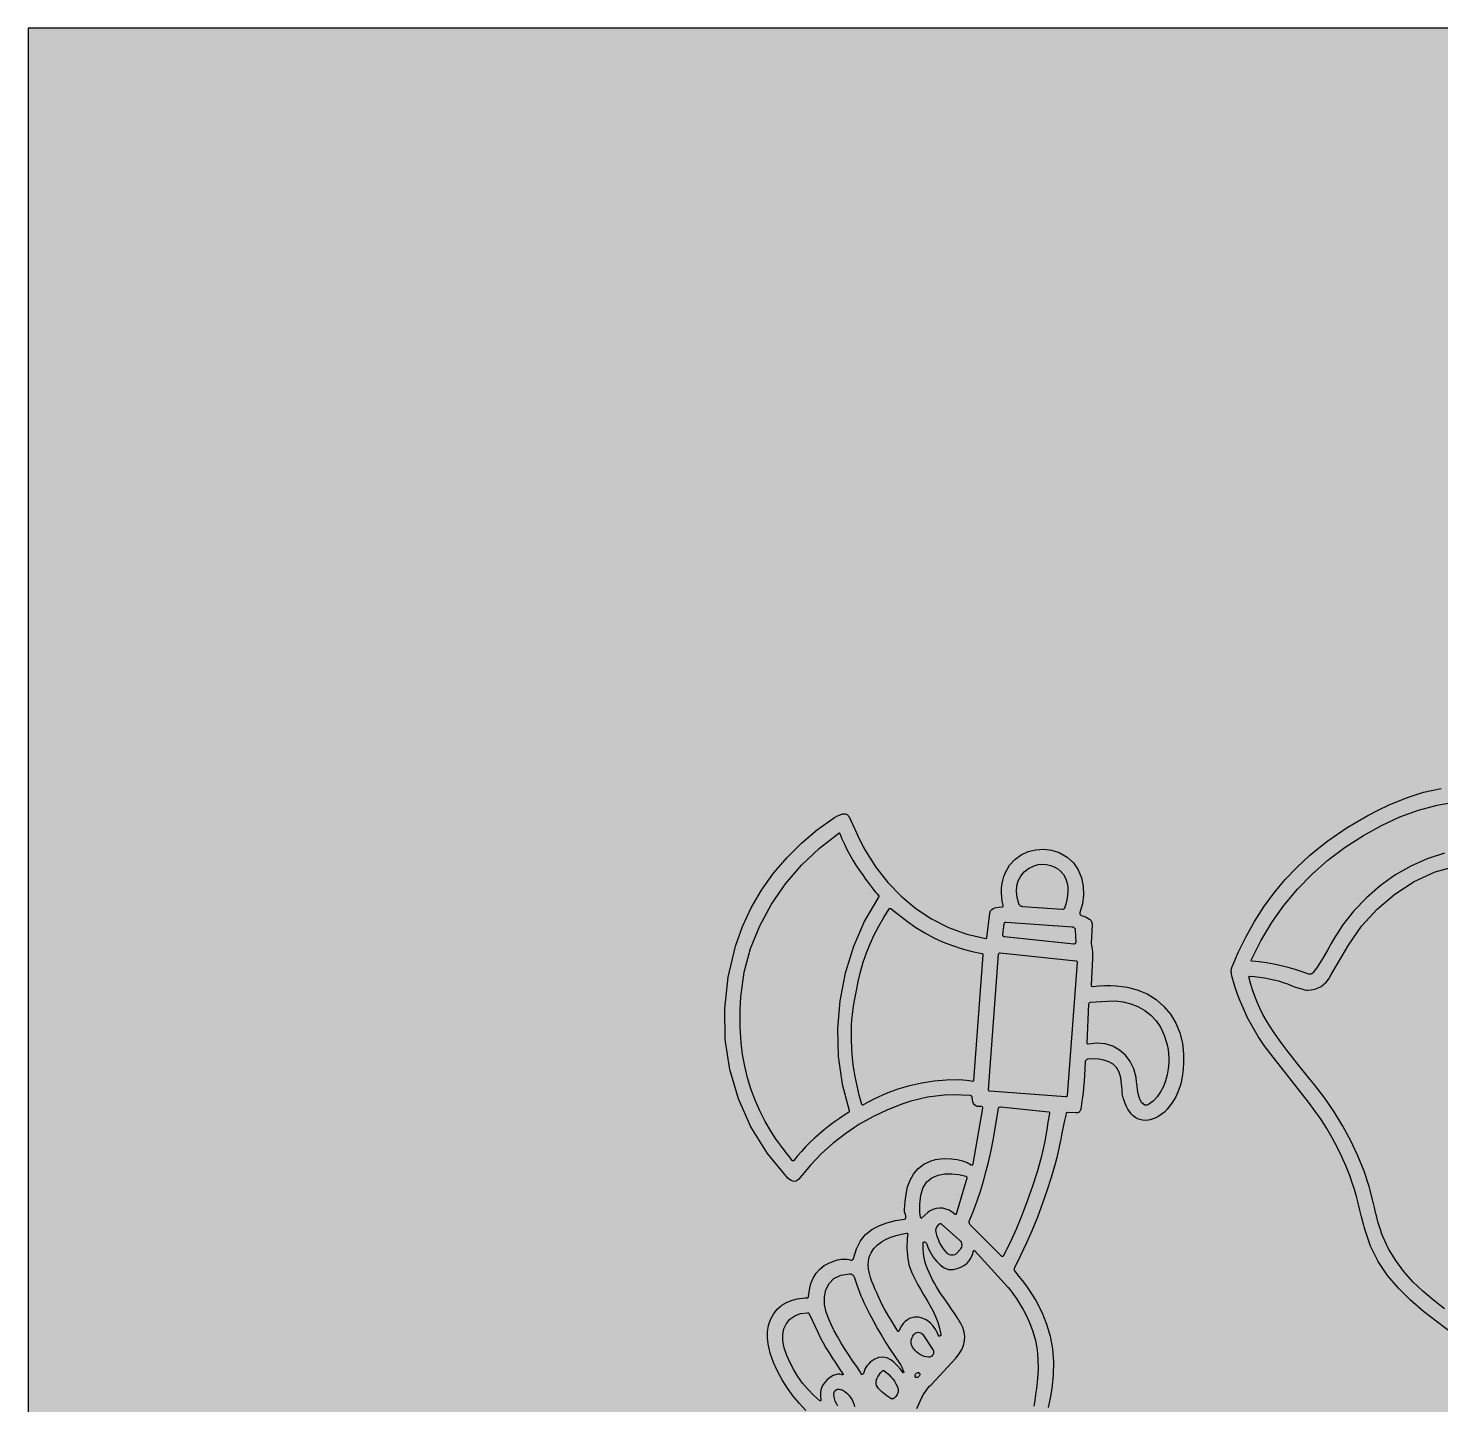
# Model space of a CAD drawing. Extents: x -301 to 301, y -300 to 300.
# Drawn here: x -301.1 to -83.7, y 88 to 299.9 of the extents above; entities that cross this region are included whole.
import ezdxf

# ---------------------------------------------------------------- set-up
doc = ezdxf.new("R2010")
doc.units = 0
doc.layers.add('LAYER_1', color=7, linetype='CONTINUOUS')

# ---------------------------------------------------------------- blocks, each defined once
blk = doc.blocks.new('*U1')
at = {"layer": 'LAYER_1', "color": 7, "linetype": 'CONTINUOUS'}
for points in [[(-301.0791, -300.0587), (-301.0791, 299.9413), (300.9617, -300.0587)], [(300.9617, -300.0587), (-301.0791, 299.9413), (300.9617, 299.9413)]]:
    blk.add_solid(points, dxfattribs=at)

msp = doc.modelspace()

# ---------------------------------------------------------------- linework, layer by layer
at = {"layer": 'LAYER_1'}
for points in [[(-301.0791, -300.0587), (300.9617, -300.0587), (300.9617, 299.9413), (-301.0791, 299.9413), (-301.0791, -300.0587)], [(-183.2574, 125.618), (-183.3154, 125.5715), (-183.3848, 125.5571), (-183.4536, 125.5743), (-183.5094, 125.6225), (-183.9488, 126.2186), (-184.3741, 126.779), (-184.7867, 127.3147), (-185.1883, 127.837), (-185.5804, 128.3567), (-185.9647, 128.8852), (-186.3426, 129.4333), (-186.7159, 130.0122), (-187.6555, 131.6252), (-188.4929, 133.2686), (-189.228, 134.9426), (-189.8608, 136.6471), (-190.3914, 138.3823), (-190.8196, 140.1481), (-191.1456, 141.9447), (-191.3693, 143.772), (-191.4326, 144.5547), (-191.479, 145.366), (-191.5084, 146.2059), (-191.5209, 147.0745), (-191.5166, 147.9719), (-191.4954, 148.8979), (-191.4574, 149.8528), (-191.4026, 150.8366), (-190.9064, 154.6174), (-189.9277, 158.2724), (-188.5096, 161.7745), (-186.6957, 165.0965), (-184.5293, 168.2112), (-182.0536, 171.0914), (-179.3122, 173.7098), (-176.3483, 176.0393), (-176.3001, 176.0596), (-176.2515, 176.056), (-176.2093, 176.0319), (-176.1803, 175.9906), (-175.8479, 175.1606), (-175.4827, 174.3352), (-175.0848, 173.5147), (-174.654, 172.6993), (-174.1903, 171.8889), (-173.6936, 171.0838), (-173.164, 170.2842), (-172.6014, 169.4901), (-172.215, 168.963), (-171.8542, 168.4772), (-171.5189, 168.0327), (-171.2092, 167.6291), (-170.9252, 167.2664), (-170.6669, 166.9445), (-170.4344, 166.6632), (-170.2276, 166.4224), (-170.1905, 166.3612), (-170.1751, 166.2916), (-170.1817, 166.2204), (-170.2106, 166.1546), (-172.3643, 162.5087), (-174.0867, 158.595), (-175.3664, 154.482), (-176.1923, 150.2381), (-176.5531, 145.9318), (-176.4377, 141.6316), (-175.8348, 137.4059), (-174.7333, 133.3233), (-174.719, 133.231), (-174.7352, 133.1417), (-174.7798, 133.0631), (-174.8506, 133.0027), (-175.5129, 132.5873), (-176.2263, 132.108), (-176.9914, 131.5647), (-177.8087, 130.9576), (-178.5999, 130.339), (-179.3597, 129.7067), (-180.088, 129.0605), (-180.7849, 128.4003), (-181.4503, 127.726), (-182.0842, 127.0376), (-182.6866, 126.335), (-183.2574, 125.618), (-183.2574, 125.618)], [(-141.5985, 164.495), (-141.66, 164.3909), (-141.7478, 164.3134), (-141.8552, 164.2679), (-141.9751, 164.2596), (-148.0142, 164.706), (-148.1218, 164.7216), (-148.2239, 164.7525), (-148.3193, 164.7975), (-148.4067, 164.8556), (-148.4847, 164.9257), (-148.5521, 165.0067), (-148.6075, 165.0975), (-148.6497, 165.197), (-148.8926, 166.1345), (-148.9857, 167.0391), (-148.927, 167.8972), (-148.714, 168.6953), (-148.3447, 169.4197), (-147.8167, 170.057), (-147.1279, 170.5935), (-146.2759, 171.0158), (-145.6567, 171.1905), (-145.0234, 171.2535), (-144.3905, 171.2111), (-143.7727, 171.0701), (-143.1847, 170.8367), (-142.6411, 170.5176), (-142.1566, 170.1193), (-141.7458, 169.6483), (-141.4283, 169.0997), (-141.2168, 168.4882), (-141.101, 167.8316), (-141.0707, 167.1477), (-141.1155, 166.4543), (-141.2252, 165.7692), (-141.3897, 165.1102), (-141.5985, 164.495), (-141.5985, 164.495)], [(-168.277, 164.4017), (-165.7823, 162.4255), (-164.471, 161.493), (-163.1141, 160.6589), (-161.7168, 159.9193), (-160.284, 159.2701), (-158.8208, 158.7075), (-157.3324, 158.2275), (-155.8236, 157.8261), (-154.2997, 157.4994), (-154.2375, 157.4735), (-154.1895, 157.4294), (-154.1596, 157.3715), (-154.152, 157.3046), (-155.5823, 137.9654), (-155.6084, 137.8805), (-155.665, 137.8188), (-155.7423, 137.7868), (-155.8307, 137.7909), (-156.2325, 137.8859), (-156.6971, 137.9578), (-157.2246, 138.006), (-157.8149, 138.0303), (-159.765, 138.0048), (-161.6846, 137.8493), (-163.5737, 137.5638), (-165.4322, 137.1483), (-167.2602, 136.6029), (-169.0577, 135.9276), (-170.8245, 135.1225), (-172.5608, 134.1876), (-172.6216, 134.1665), (-172.6821, 134.1744), (-172.7332, 134.2081), (-172.7657, 134.2647), (-173.1803, 135.696), (-173.535, 137.1263), (-173.8297, 138.5556), (-174.0643, 139.9841), (-174.2388, 141.4118), (-174.3531, 142.8388), (-174.407, 144.2653), (-174.4006, 145.6913), (-174.3677, 146.4527), (-174.3068, 147.264), (-174.2176, 148.1252), (-174.1002, 149.0365), (-173.9545, 149.9977), (-173.7803, 151.009), (-173.5777, 152.0704), (-173.3464, 153.182), (-172.9875, 154.6761), (-172.5607, 156.1424), (-172.0658, 157.5809), (-171.5028, 158.9917), (-170.8717, 160.3746), (-170.1725, 161.7299), (-169.405, 163.0573), (-168.5692, 164.357), (-168.5092, 164.4153), (-168.433, 164.4433), (-168.3518, 164.4392), (-168.277, 164.4017), (-168.277, 164.4017)], [(-140.1714, 158.9561), (-150.8149, 160.0639), (-150.8758, 160.076), (-150.9313, 160.0993), (-150.9804, 160.1324), (-151.022, 160.174), (-151.0548, 160.2225), (-151.0779, 160.2767), (-151.09, 160.3352), (-151.09, 160.3966), (-150.9119, 162.0766), (-150.8999, 162.1355), (-150.8772, 162.1898), (-150.845, 162.2382), (-150.8046, 162.2794), (-150.7572, 162.3123), (-150.7041, 162.3356), (-150.6465, 162.348), (-150.5856, 162.3484), (-140.4303, 161.6018), (-140.3324, 161.5852), (-140.2416, 161.5516), (-140.1596, 161.503), (-140.0881, 161.441), (-140.0288, 161.3674), (-139.9833, 161.284), (-139.9535, 161.1924), (-139.9409, 161.0946), (-139.8695, 159.232), (-139.874, 159.1727), (-139.8911, 159.1176), (-139.9192, 159.0681), (-139.9569, 159.0257), (-140.0024, 158.9918), (-140.0544, 158.9679), (-140.1112, 158.9555), (-140.1714, 158.9561), (-140.1714, 158.9561)], [(-141.4305, 135.4212), (-153.0677, 136.2855), (-153.1583, 136.3116), (-153.2295, 136.3671), (-153.2743, 136.4446), (-153.2857, 136.537), (-151.7417, 157.3817), (-151.7158, 157.4718), (-151.6588, 157.5425), (-151.5786, 157.5866), (-151.4832, 157.5968), (-139.8724, 156.3876), (-139.7844, 156.3614), (-139.7152, 156.3059), (-139.6717, 156.2284), (-139.6609, 156.136), (-141.1789, 135.6403), (-141.2043, 135.5501), (-141.2596, 135.479), (-141.3374, 135.4337), (-141.4305, 135.4212), (-141.4305, 135.4212)], [(-137.9554, 143.5407), (-138.0263, 143.5425), (-138.0859, 143.5737), (-138.1258, 143.6269), (-138.1373, 143.6949), (-137.8321, 149.7694), (-137.8102, 149.8581), (-137.76, 149.9312), (-137.6879, 149.9822), (-137.6, 150.0047), (-134.9779, 150.1711), (-133.7873, 150.1912), (-132.5912, 150.0556), (-131.4169, 149.7674), (-130.2917, 149.3296), (-129.2431, 148.7451), (-128.2983, 148.017), (-127.4848, 147.1482), (-126.8299, 146.1417), (-126.4989, 145.4688), (-126.2168, 144.7921), (-125.9835, 144.1117), (-125.799, 143.4276), (-125.6632, 142.7399), (-125.576, 142.0487), (-125.5374, 141.3539), (-125.5472, 140.6557), (-125.6285, 139.7637), (-125.7922, 138.8435), (-126.0413, 137.922), (-126.379, 137.026), (-126.8086, 136.1825), (-127.3331, 135.4185), (-127.9558, 134.7608), (-128.6798, 134.2363), (-128.7716, 134.1918), (-128.8675, 134.1617), (-128.966, 134.1459), (-129.0653, 134.1445), (-129.1639, 134.1573), (-129.26, 134.1843), (-129.3522, 134.2255), (-129.4386, 134.2809), (-129.7358, 134.5776), (-129.9604, 134.9564), (-130.1269, 135.408), (-130.2499, 135.9233), (-130.3439, 136.493), (-130.4233, 137.1078), (-130.5027, 137.7586), (-130.5967, 138.4361), (-130.9237, 139.7288), (-131.4708, 140.8708), (-132.2125, 141.844), (-133.1236, 142.6303), (-134.1787, 143.2112), (-135.3526, 143.5688), (-136.6199, 143.6847), (-137.9554, 143.5407), (-137.9554, 143.5407)], [(-151.4763, 133.8751), (-144.0332, 133.1001), (-143.9647, 133.0763), (-143.9143, 133.0286), (-143.8873, 132.9649), (-143.8891, 132.8932), (-144.0124, 132.3385), (-144.1156, 131.7815), (-144.2052, 131.2217), (-144.2877, 130.6584), (-144.3697, 130.0909), (-144.4576, 129.5185), (-144.558, 128.9407), (-144.6775, 128.3566), (-145.2164, 126.1202), (-145.8282, 123.8993), (-146.5131, 121.6938), (-147.2709, 119.5036), (-148.1015, 117.3287), (-149.0048, 115.1691), (-149.9808, 113.0246), (-151.0295, 110.8953), (-151.067, 110.8537), (-151.1177, 110.8346), (-151.1722, 110.8391), (-151.2211, 110.8685), (-156.103, 115.7467), (-156.1603, 115.8137), (-156.2063, 115.8875), (-156.2408, 115.9666), (-156.2635, 116.0496), (-156.274, 116.1352), (-156.2722, 116.2218), (-156.2578, 116.3081), (-156.2304, 116.3927), (-155.6279, 117.8916), (-155.0669, 119.405), (-154.5475, 120.9329), (-154.0694, 122.4751), (-153.6328, 124.0316), (-153.2375, 125.6025), (-152.8835, 127.1875), (-152.5707, 128.7867), (-151.7749, 133.6479), (-151.7386, 133.745), (-151.6708, 133.8193), (-151.5804, 133.8647), (-151.4763, 133.8751), (-151.4763, 133.8751)], [(-158.426, 117.326), (-158.8942, 117.69), (-159.3695, 117.9686), (-159.852, 118.1617), (-160.3415, 118.2693), (-160.8379, 118.2911), (-161.3411, 118.2273), (-161.8511, 118.0777), (-162.3677, 117.8422), (-162.6428, 117.6413), (-163.5428, 116.7944), (-163.5992, 116.7646), (-163.6591, 116.7683), (-163.7096, 116.8011), (-163.7376, 116.8585), (-163.7998, 117.2453), (-163.8432, 117.6446), (-163.8677, 118.0563), (-163.8733, 118.4806), (-163.8601, 118.9175), (-163.828, 119.3669), (-163.777, 119.8289), (-163.7072, 120.3036), (-163.3591, 121.4554), (-162.7729, 122.333), (-161.9936, 122.9609), (-161.0664, 123.3633), (-160.0364, 123.5645), (-158.9488, 123.5888), (-157.8486, 123.4606), (-156.781, 123.2041), (-156.6963, 123.1579), (-156.6375, 123.086), (-156.6101, 122.9975), (-156.6199, 122.9018), (-158.2479, 117.3763), (-158.2773, 117.3282), (-158.3232, 117.3018), (-158.376, 117.3002), (-158.426, 117.326), (-158.426, 117.326)], [(-160.5616, 115.8644), (-157.7646, 113.3908), (-157.624, 113.2381), (-157.5197, 113.066), (-157.452, 112.8803), (-157.4214, 112.6866), (-157.4282, 112.4908), (-157.4728, 112.2984), (-157.5557, 112.1154), (-157.6773, 111.9474), (-158.1842, 111.3761), (-158.3418, 111.2317), (-158.5202, 111.1278), (-158.7128, 111.0645), (-158.9126, 111.0419), (-159.1128, 111.06), (-159.3067, 111.1189), (-159.4874, 111.2187), (-159.6482, 111.3595), (-159.996, 111.7613), (-160.3066, 112.1742), (-160.5799, 112.5982), (-160.8158, 113.0331), (-161.0142, 113.4789), (-161.1751, 113.9355), (-161.2985, 114.4028), (-161.3841, 114.8808), (-161.3852, 114.9611), (-161.3684, 115.0526), (-161.3338, 115.1553), (-161.2813, 115.2693), (-161.1231, 115.5309), (-160.8939, 115.8376), (-160.8216, 115.8968), (-160.7339, 115.9218), (-160.6431, 115.9114), (-160.5616, 115.8644), (-160.5616, 115.8644)], [(-167.112, 99.3367), (-167.1465, 99.2991), (-167.1924, 99.2865), (-167.2382, 99.2991), (-167.2727, 99.3367), (-167.4925, 99.7504), (-167.7941, 100.2721), (-168.1774, 100.9008), (-168.6426, 101.6359), (-169.0137, 102.2394), (-169.3465, 102.826), (-169.6493, 103.4037), (-169.9299, 103.9803), (-170.1965, 104.5635), (-170.4571, 105.1611), (-170.7199, 105.781), (-170.9929, 106.4309), (-171.2342, 107.0291), (-171.4536, 107.6406), (-171.6343, 108.262), (-171.7597, 108.8898), (-171.8131, 109.5206), (-171.778, 110.151), (-171.6377, 110.7776), (-171.3755, 111.3968), (-170.9354, 112.0609), (-170.3916, 112.632), (-169.7611, 113.1159), (-169.0607, 113.5184), (-168.3075, 113.8454), (-167.5183, 114.1026), (-166.71, 114.2959), (-165.8996, 114.4312), (-165.8311, 114.4245), (-165.776, 114.3896), (-165.7416, 114.3345), (-165.7353, 114.2673), (-165.7985, 113.7195), (-165.8398, 113.1743), (-165.8589, 112.6316), (-165.8561, 112.0916), (-165.8313, 111.5543), (-165.7844, 111.0197), (-165.7154, 110.488), (-165.6245, 109.9591), (-165.5372, 109.5937), (-165.409, 109.1849), (-165.2397, 108.7328), (-165.0293, 108.2374), (-164.7776, 107.6987), (-164.4847, 107.1168), (-164.1504, 106.4917), (-163.7746, 105.8235), (-163.2431, 104.9138), (-162.738, 104.0594), (-162.2657, 103.2381), (-161.8326, 102.4277), (-161.445, 101.6059), (-161.1092, 100.7506), (-160.8316, 99.8394), (-160.6184, 98.8502), (-160.6203, 98.7614), (-160.6527, 98.6829), (-160.7108, 98.6213), (-160.7901, 98.5837), (-160.7966, 98.5804), (-160.8611, 98.5774), (-160.9203, 98.5956), (-160.9689, 98.6331), (-161.0015, 98.6879), (-161.1923, 99.1395), (-161.4098, 99.5549), (-161.6541, 99.9338), (-161.925, 100.2763), (-162.2225, 100.5822), (-162.5465, 100.8516), (-162.8971, 101.0842), (-163.2742, 101.28), (-163.6429, 101.4198), (-164.0083, 101.5042), (-164.3706, 101.5331), (-164.7298, 101.5064), (-165.0857, 101.4243), (-165.4385, 101.2865), (-165.7881, 101.0932), (-166.1345, 100.8442), (-166.2935, 100.7025), (-166.4313, 100.5494), (-166.5533, 100.3837), (-166.6648, 100.2047), (-166.8775, 99.8029), (-167.112, 99.3367), (-167.112, 99.3367)], [(-166.3261, 93.0237), (-166.3597, 92.9478), (-166.4405, 92.9673), (-166.8452, 93.5079), (-167.3015, 94.042), (-167.8056, 94.5321), (-168.3536, 94.9403), (-168.9418, 95.2291), (-169.5663, 95.3606), (-170.2232, 95.2973), (-170.9089, 95.0015), (-171.2144, 94.798), (-171.4913, 94.5751), (-171.7395, 94.3328), (-171.9591, 94.071), (-172.1501, 93.7899), (-172.3124, 93.4893), (-172.446, 93.1694), (-172.551, 92.8302), (-172.5771, 92.7707), (-172.6174, 92.7264), (-172.6676, 92.6978), (-172.7232, 92.6851), (-172.78, 92.689), (-172.8336, 92.7097), (-172.8795, 92.7477), (-172.9134, 92.8034), (-173.0154, 93.0301), (-173.14, 93.2637), (-173.2872, 93.5045), (-173.4572, 93.7529), (-174.1691, 94.7655), (-174.8342, 95.7505), (-175.4524, 96.7079), (-176.0237, 97.6377), (-176.5483, 98.5398), (-177.0262, 99.414), (-177.4574, 100.2605), (-177.842, 101.0791), (-178.2745, 102.2703), (-178.5122, 103.4794), (-178.5332, 104.6539), (-178.3156, 105.7414), (-177.8373, 106.6893), (-177.0764, 107.4451), (-176.0109, 107.9564), (-174.6189, 108.1705), (-174.5098, 108.1639), (-174.4053, 108.1403), (-174.3071, 108.1008), (-174.2169, 108.0466), (-174.1365, 107.9789), (-174.0676, 107.8988), (-174.0119, 107.8076), (-173.9713, 107.7063), (-173.7798, 107.1015), (-173.5807, 106.5106), (-173.374, 105.9335), (-173.1597, 105.3703), (-172.9377, 104.8212), (-172.708, 104.286), (-172.4705, 103.7648), (-172.2252, 103.2578), (-171.6109, 102.0505), (-170.9895, 100.8784), (-170.3608, 99.7416), (-169.7251, 98.6404), (-169.0823, 97.5747), (-168.4325, 96.5448), (-167.7757, 95.5506), (-167.112, 94.5924), (-166.8625, 94.2112), (-166.6484, 93.8225), (-166.4696, 93.4266), (-166.3261, 93.0237), (-166.3261, 93.0237)], [(-175.6901, 92.7961), (-175.6749, 92.7639), (-175.6712, 92.7311), (-175.6775, 92.6997), (-175.6926, 92.6718), (-175.7148, 92.6493), (-175.7429, 92.6344), (-175.7753, 92.6291), (-175.8107, 92.6354), (-175.9834, 92.6862), (-176.1565, 92.7182), (-176.3301, 92.7312), (-176.5042, 92.7252), (-176.6789, 92.7002), (-176.8544, 92.6561), (-177.0306, 92.5928), (-177.2077, 92.5104), (-177.745, 92.1899), (-178.1961, 91.828), (-178.5611, 91.4246), (-178.8401, 90.9797), (-179.0332, 90.4932), (-179.1405, 89.9651), (-179.162, 89.3953), (-179.0979, 88.7838), (-179.0981, 88.743), (-179.1099, 88.7073), (-179.1312, 88.678), (-179.1596, 88.6562), (-179.1929, 88.6433), (-179.2288, 88.6403), (-179.2651, 88.6486), (-179.2995, 88.6693), (-180.2446, 89.5183), (-181.1134, 90.4157), (-181.906, 91.3616), (-182.6222, 92.356), (-183.2619, 93.3989), (-183.8251, 94.4903), (-184.3117, 95.6301), (-184.7215, 96.8185), (-184.9416, 97.8549), (-184.9588, 98.8377), (-184.7794, 99.7416), (-184.4096, 100.5417), (-183.8555, 101.2127), (-183.1233, 101.7295), (-182.2191, 102.0669), (-181.1491, 102.1999), (-181.0686, 102.1902), (-180.9959, 102.1586), (-180.9352, 102.1074), (-180.8905, 102.0392), (-179.5779, 99.1923), (-179.1858, 98.3789), (-178.7636, 97.5836), (-178.3128, 96.7995), (-177.8353, 96.0193), (-177.3326, 95.236), (-176.8064, 94.4424), (-176.2583, 93.6315), (-175.6901, 92.7961), (-175.6901, 92.7961)], [(-163.4219, 98.8291), (-161.8102, 96.4152), (-161.7734, 96.3461), (-161.7492, 96.2719), (-161.7387, 96.1945), (-161.7432, 96.1161), (-161.7809, 95.9315), (-161.8362, 95.7728), (-161.909, 95.6399), (-161.9992, 95.5332), (-162.1067, 95.4524), (-162.2315, 95.3979), (-162.3735, 95.3695), (-162.5325, 95.3675), (-162.8596, 95.4071), (-163.1763, 95.4825), (-163.4826, 95.5935), (-163.7783, 95.7403), (-164.0635, 95.9228), (-164.3381, 96.141), (-164.6021, 96.395), (-164.8555, 96.6846), (-165.0026, 96.8992), (-165.111, 97.1302), (-165.1807, 97.3728), (-165.2115, 97.6221), (-165.2033, 97.8734), (-165.1558, 98.1219), (-165.0691, 98.3627), (-164.9428, 98.591), (-164.7853, 98.8291), (-164.6464, 98.9887), (-164.4805, 99.1028), (-164.2965, 99.1712), (-164.1035, 99.194), (-163.9105, 99.1712), (-163.7265, 99.1028), (-163.5607, 98.9887), (-163.4219, 98.8291), (-163.4219, 98.8291)], [(-169.3377, 93.2453), (-168.964, 92.9632), (-168.6209, 92.6628), (-168.3083, 92.3439), (-168.0263, 92.0066), (-167.775, 91.6508), (-167.5545, 91.2766), (-167.3647, 90.884), (-167.2058, 90.473), (-167.179, 90.1634), (-167.2213, 89.964), (-167.2803, 89.7788), (-167.356, 89.6079), (-167.4483, 89.4511), (-167.5574, 89.3085), (-167.6832, 89.18), (-167.8257, 89.0657), (-167.9849, 88.9655), (-168.0746, 88.9301), (-168.1691, 88.9202), (-168.2628, 88.9363), (-168.3505, 88.9789), (-168.6517, 89.1819), (-168.9381, 89.3881), (-169.2099, 89.5974), (-169.4671, 89.81), (-169.7098, 90.0259), (-169.9381, 90.2453), (-170.152, 90.4682), (-170.3517, 90.6946), (-170.5295, 90.9927), (-170.5965, 91.3163), (-170.5704, 91.6551), (-170.4692, 91.9985), (-170.3107, 92.3362), (-170.1128, 92.6576), (-169.8932, 92.9524), (-169.67, 93.21), (-169.5959, 93.2654), (-169.5101, 93.2906), (-169.4212, 93.2844), (-169.3377, 93.2453), (-169.3377, 93.2453)], [(-163.9592, 92.936), (-163.9183, 92.8904), (-163.8911, 92.8345), (-163.8774, 92.7703), (-163.8772, 92.7001), (-163.8902, 92.6259), (-163.9164, 92.55), (-163.9557, 92.4746), (-164.0079, 92.4017), (-164.0697, 92.3377), (-164.1364, 92.2854), (-164.206, 92.2455), (-164.2764, 92.2185), (-164.3454, 92.2052), (-164.4109, 92.206), (-164.4709, 92.2216), (-164.5232, 92.2527), (-164.5641, 92.2987), (-164.5913, 92.3548), (-164.605, 92.419), (-164.6052, 92.4892), (-164.5921, 92.5632), (-164.5659, 92.6389), (-164.5267, 92.7142), (-164.4745, 92.7871), (-164.4128, 92.8517), (-164.3461, 92.9043), (-164.2765, 92.9445), (-164.2062, 92.9715), (-164.1372, 92.9847), (-164.0717, 92.9837), (-164.0116, 92.9676), (-163.9592, 92.936), (-163.9592, 92.936)]]:
    msp.add_lwpolyline(points, close=True, dxfattribs=at)
for points in [[(-82.0177, 99.1014), (-84.2192, 100.7238), (-86.3459, 102.387), (-88.3595, 104.1238), (-90.2216, 105.9666), (-91.894, 107.9482), (-93.3385, 110.1012), (-94.5167, 112.4581), (-95.3904, 115.0516), (-95.6286, 115.99), (-95.8739, 116.9797), (-96.1293, 118.006), (-96.3976, 119.0546), (-96.6816, 120.1108), (-96.9843, 121.1601), (-97.3085, 122.188), (-97.6571, 123.1801), (-98.2604, 124.7149), (-98.9196, 126.219), (-99.6347, 127.6925), (-100.4055, 129.1353), (-101.2321, 130.5476), (-102.1145, 131.9294), (-103.0524, 133.2807), (-104.046, 134.6015), (-109.8648, 142.0231), (-110.8597, 143.3599), (-111.7825, 144.7379), (-112.6334, 146.1571), (-113.4121, 147.6178), (-114.1186, 149.1198), (-114.7528, 150.6635), (-115.3145, 152.2488), (-115.8038, 153.8758), (-115.8581, 154.0961), (-115.8979, 154.3064), (-115.9233, 154.5067), (-115.9341, 154.697), (-115.9302, 154.8772), (-115.9118, 155.0473), (-115.8786, 155.2072), (-115.8306, 155.3569), (-114.821, 157.7677), (-113.662, 160.1357), (-112.3592, 162.4457), (-110.9179, 164.6821), (-109.3436, 166.8298), (-107.6418, 168.8732), (-105.818, 170.7971), (-103.8776, 172.5861), (-102.4909, 173.7344), (-101.063, 174.833), (-99.5939, 175.8819), (-98.0836, 176.8813), (-96.5321, 177.8312), (-94.9394, 178.7318), (-93.3054, 179.5831), (-91.6301, 180.3852), (-88.9907, 181.468), (-86.3273, 182.3122), (-83.6399, 182.9177)], [(-83.1364, 172.9535), (-85.7801, 172.0919), (-88.3208, 170.9523), (-90.7389, 169.5565), (-93.0149, 167.9262), (-95.1291, 166.083), (-97.062, 164.0488), (-98.7941, 161.8453), (-99.393, 160.9537), (-99.9758, 160.0033), (-100.5473, 159.0196), (-101.112, 158.0284), (-101.6744, 157.0553), (-102.2391, 156.1259), (-102.8108, 155.2658), (-103.3939, 154.5007), (-103.4551, 154.4388), (-103.524, 154.3873), (-103.5992, 154.3467), (-103.6791, 154.3176), (-103.7625, 154.3005), (-103.8478, 154.2959), (-103.9337, 154.3043), (-104.0188, 154.3263), (-105.0441, 154.6748), (-106.0994, 155.0141), (-107.1792, 155.3343), (-108.2784, 155.6258), (-109.3916, 155.8788), (-110.5135, 156.0838), (-111.6388, 156.2309), (-112.7621, 156.3105), (-112.8113, 156.3236), (-112.846, 156.3572), (-112.8616, 156.4029), (-112.853, 156.4525), (-111.3679, 159.4395), (-109.6905, 162.2592), (-107.8208, 164.9116), (-105.7588, 167.3968), (-103.5046, 169.7148), (-101.0581, 171.8656), (-98.4194, 173.8493), (-95.5884, 175.666), (-92.7902, 177.208), (-89.9792, 178.5143), (-87.1415, 179.5676), (-84.2635, 180.3506), (-81.3313, 180.8461)], [(-181.3909, 87.1319), (-182.3897, 88.2032), (-183.3451, 89.3534), (-184.2403, 90.5733), (-185.0585, 91.8535), (-185.7827, 93.1845), (-186.396, 94.5569), (-186.8817, 95.9614), (-187.2227, 97.3886), (-187.3264, 98.3309), (-187.297, 99.2883), (-187.1333, 100.2338), (-186.8345, 101.1403), (-186.3996, 101.9811), (-185.8276, 102.729), (-185.1174, 103.3571), (-184.2682, 103.8384), (-183.8847, 103.9942), (-183.4997, 104.1289), (-183.1131, 104.2426), (-182.7251, 104.3353), (-182.3357, 104.407), (-181.9448, 104.4577), (-181.5527, 104.4874), (-181.1592, 104.4962), (-181.0884, 104.5099), (-181.0304, 104.5476), (-180.9906, 104.6042), (-180.9745, 104.6748), (-180.8584, 105.7256), (-180.6282, 106.6747), (-180.2841, 107.5221), (-179.8259, 108.2679), (-179.2536, 108.912), (-178.5672, 109.4545), (-177.7667, 109.8954), (-176.8519, 110.2347), (-176.5305, 110.3207), (-176.216, 110.3847), (-175.9085, 110.4267), (-175.6079, 110.4465), (-175.3142, 110.4443), (-175.0274, 110.4198), (-174.7476, 110.3733), (-174.4748, 110.3045), (-174.4091, 110.2932), (-174.3443, 110.2956), (-174.2822, 110.3106), (-174.2249, 110.3373), (-174.1739, 110.3745), (-174.1313, 110.4213), (-174.0989, 110.4768), (-174.0784, 110.5398), (-173.6371, 112.0361), (-173.0084, 113.2574), (-172.208, 114.2361), (-171.2515, 115.0046), (-170.1547, 115.5951), (-168.9331, 116.0402), (-167.6024, 116.3721), (-166.1784, 116.6232), (-166.1058, 116.6491), (-166.0475, 116.697), (-166.0093, 116.762), (-165.997, 116.8391), (-166.0099, 116.9913), (-166.0394, 117.1417), (-166.0795, 117.2917), (-166.1243, 117.4425), (-166.1675, 117.5954), (-166.2034, 117.7519), (-166.2258, 117.913), (-166.2287, 118.0803), (-166.1434, 119.296), (-165.9884, 120.468), (-165.7377, 121.5784), (-165.3655, 122.6096), (-164.8458, 123.5436), (-164.1528, 124.3627), (-163.2604, 125.0492), (-162.1429, 125.5852), (-161.4674, 125.7713), (-160.6917, 125.8822), (-159.852, 125.9183), (-158.9847, 125.8798), (-158.126, 125.7672), (-157.3123, 125.5806), (-156.5799, 125.3204), (-155.965, 124.987), (-155.9182, 124.9636), (-155.8697, 124.9532), (-155.8214, 124.9548), (-155.7755, 124.9677), (-155.7339, 124.991), (-155.6988, 125.0238), (-155.6722, 125.0654), (-155.6562, 125.1149), (-154.1857, 133.6763), (-154.1831, 133.7344), (-154.1942, 133.789), (-154.2173, 133.8383), (-154.2508, 133.8808), (-154.2929, 133.9146), (-154.342, 133.9383), (-154.3964, 133.95), (-154.4543, 133.9482), (-154.7671, 133.9244), (-155.0383, 133.9564), (-155.2681, 134.0442), (-155.4563, 134.1876), (-155.603, 134.3866), (-155.7082, 134.641), (-155.7718, 134.9507), (-155.7938, 135.3157), (-155.7992, 135.3734), (-155.8146, 135.4271), (-155.8393, 135.4759), (-155.8723, 135.5191), (-155.9127, 135.5555), (-155.9596, 135.5844), (-156.0121, 135.6048), (-156.0693, 135.6159), (-157.4199, 135.7066), (-158.7572, 135.7262), (-160.0812, 135.6747), (-161.3919, 135.552), (-162.6892, 135.3582), (-163.9731, 135.0932), (-165.2436, 134.7571), (-166.5005, 134.3499), (-168.8612, 133.4244), (-171.1111, 132.3582), (-173.2503, 131.1515), (-175.2786, 129.8043), (-177.1962, 128.3168), (-179.0029, 126.6891), (-180.6989, 124.9212), (-182.284, 123.0133), (-182.5062, 122.7616), (-182.7323, 122.579), (-182.9624, 122.4653), (-183.1965, 122.4207), (-183.4346, 122.445), (-183.6769, 122.5383), (-183.9234, 122.7006), (-184.1741, 122.9318), (-187.3311, 126.7283), (-189.8708, 130.8079), (-191.7947, 135.1245), (-193.1042, 139.6321), (-193.8009, 144.2847), (-193.8862, 149.0362), (-193.3616, 153.8406), (-192.2287, 158.6518), (-191.1681, 161.6444), (-189.8219, 164.5214), (-188.2125, 167.2661), (-186.3624, 169.8619), (-184.2943, 172.2919), (-182.0305, 174.5396), (-179.5936, 176.5883), (-177.0061, 178.4212), (-176.6334, 178.6395), (-176.2751, 178.8077), (-176.1012, 178.8729), (-175.9306, 178.9256), (-175.7633, 178.9657), (-175.5992, 178.9933), (-175.4716, 178.9973), (-175.3468, 178.9824), (-175.2267, 178.9497), (-175.1133, 178.9), (-175.0083, 178.8343), (-174.9137, 178.7537), (-174.8314, 178.6589), (-174.7633, 178.551), (-174.4706, 177.9704), (-174.1715, 177.3328), (-173.8662, 176.6556), (-173.5546, 175.9566), (-173.2367, 175.2532), (-172.9126, 174.563), (-172.5822, 173.9035), (-172.2455, 173.2922), (-170.6156, 170.7676), (-168.7731, 168.4351), (-166.7257, 166.3186), (-164.4812, 164.4422), (-162.0471, 162.8298), (-159.4313, 161.5054), (-156.6415, 160.493), (-153.6853, 159.8164), (-153.6371, 159.8197), (-153.5957, 159.8402), (-153.5655, 159.8752), (-153.551, 159.9219), (-153.071, 163.7159), (-152.975, 164.0567), (-152.8099, 164.2951), (-152.5898, 164.4514), (-152.3291, 164.5457), (-151.7424, 164.6289), (-151.1639, 164.706), (-151.0966, 164.7375), (-151.0488, 164.7907), (-151.0249, 164.8583), (-151.0295, 164.9332), (-151.1762, 165.5647), (-151.2687, 166.1961), (-151.307, 166.8272), (-151.2911, 167.4581), (-151.2208, 168.0887), (-151.0962, 168.7187), (-150.9172, 169.3482), (-150.6838, 169.977), (-150.0755, 171.0764), (-149.2643, 171.9798), (-148.2908, 172.6826), (-147.1956, 173.1806), (-146.0191, 173.4694), (-144.8021, 173.5445), (-143.585, 173.4017), (-142.4084, 173.0365), (-141.185, 172.3493), (-140.2106, 171.4447), (-139.4789, 170.3648), (-138.9837, 169.1517), (-138.7186, 167.8476), (-138.6774, 166.4944), (-138.8537, 165.1342), (-139.2414, 163.8092), (-139.2601, 163.7388), (-139.2634, 163.6688), (-139.2524, 163.6011), (-139.2281, 163.5378), (-139.1917, 163.4808), (-139.1441, 163.432), (-139.0864, 163.3934), (-139.0198, 163.3669), (-138.6267, 163.2399), (-138.2876, 163.1022), (-138.0023, 162.9538), (-137.7708, 162.7948), (-137.6713, 162.7113), (-137.5839, 162.6171), (-137.5095, 162.5134), (-137.4484, 162.4017), (-137.4015, 162.2833), (-137.3692, 162.1597), (-137.3523, 162.0321), (-137.3513, 161.9021), (-137.4957, 159.0211), (-137.4629, 158.7086), (-137.4096, 158.4857), (-137.3658, 158.2581), (-137.3315, 158.0259), (-137.3066, 157.789), (-137.285, 157.3009), (-137.3009, 156.7933), (-137.503, 152.622), (-137.4879, 152.5343), (-137.4397, 152.4653), (-137.3678, 152.4228), (-137.2815, 152.415), (-136.3288, 152.5042), (-135.4025, 152.5496), (-134.5027, 152.5512), (-133.6292, 152.5089), (-132.7821, 152.4226), (-131.9613, 152.2923), (-131.1669, 152.1181), (-130.3987, 151.8997), (-128.8763, 151.2726), (-127.5122, 150.4191), (-126.3178, 149.3656), (-125.3046, 148.1382), (-124.4838, 146.7631), (-123.8671, 145.2668), (-123.4657, 143.6753), (-123.2911, 142.015), (-123.2778, 140.7946), (-123.3325, 139.6287), (-123.4683, 138.5126), (-123.6981, 137.4414), (-124.0347, 136.4104), (-124.4911, 135.4147), (-125.0803, 134.4495), (-125.8151, 133.51), (-126.2345, 133.0831), (-126.7164, 132.6903), (-127.2477, 132.3485), (-127.8156, 132.0745), (-128.407, 131.8854), (-129.0091, 131.7981), (-129.6089, 131.8294), (-130.1934, 131.9964), (-130.6368, 132.2192), (-131.0162, 132.4889), (-131.3403, 132.8013), (-131.6176, 133.1518), (-131.8566, 133.5363), (-132.0659, 133.9502), (-132.2542, 134.3892), (-132.43, 134.849), (-132.5606, 135.271), (-132.6504, 135.6927), (-132.7099, 136.117), (-132.7499, 136.5467), (-132.781, 136.9845), (-132.8138, 137.4334), (-132.8589, 137.896), (-132.9271, 138.3752), (-133.1801, 139.2431), (-133.5911, 139.9314), (-134.1355, 140.4572), (-134.7886, 140.8372), (-135.5256, 141.0882), (-136.3217, 141.2271), (-137.1524, 141.2708), (-137.9928, 141.2359), (-138.0784, 141.2205), (-138.1577, 141.1907), (-138.2293, 141.1478), (-138.2916, 141.0934), (-138.3431, 141.0289), (-138.3825, 140.9557), (-138.4081, 140.8755), (-138.4185, 140.7896), (-138.4592, 139.7613), (-138.513, 138.7674), (-138.58, 137.8077), (-138.6601, 136.8825), (-138.7532, 135.9916), (-138.8593, 135.1353), (-138.9784, 134.3135), (-139.1103, 133.5262), (-139.1456, 133.4004), (-139.2017, 133.286), (-139.2764, 133.1849), (-139.3671, 133.0991), (-139.4715, 133.0304), (-139.5872, 132.9807), (-139.7117, 132.9519), (-139.8427, 132.9459), (-141.1359, 133.0068), (-141.2134, 132.9984), (-141.2813, 132.9637), (-141.3342, 132.9069), (-141.3664, 132.8323), (-141.5953, 131.8162), (-141.8028, 130.8294), (-141.9972, 129.8649), (-142.1865, 128.9154), (-142.3789, 127.9739), (-142.5825, 127.0331), (-142.8054, 126.086), (-143.0557, 125.1254), (-143.6611, 123.0307), (-144.3167, 120.9621), (-145.0225, 118.9197), (-145.7786, 116.9032), (-146.5851, 114.9126), (-147.442, 112.948), (-148.3494, 111.0091), (-149.3074, 109.096), (-149.3352, 109.0313), (-149.353, 108.9641), (-149.3608, 108.8955), (-149.3587, 108.8268), (-149.3469, 108.759), (-149.3254, 108.6932), (-149.2944, 108.6306), (-149.2539, 108.5722), (-148.6612, 107.8391), (-148.1133, 107.1397), (-147.6103, 106.4735), (-147.1523, 105.8401), (-146.0309, 104.0926), (-145.1019, 102.298), (-144.3654, 100.4561), (-143.8216, 98.5669), (-143.4704, 96.6305), (-143.3119, 94.6467), (-143.3462, 92.6156), (-143.5734, 90.5371), (-143.818, 89.0525), (-144.0892, 87.6172)], [(-83.1123, 102.8111), (-84.8158, 104.1272), (-86.4429, 105.5121), (-87.9704, 106.9797), (-89.3752, 108.544), (-90.6339, 110.2191), (-91.7236, 112.0191), (-92.621, 113.958), (-92.8056, 114.4507), (-92.9901, 114.9901), (-93.1741, 115.5761), (-93.3576, 116.2088), (-93.5405, 116.8881), (-93.7227, 117.614), (-93.9039, 118.3863), (-94.0842, 119.2052), (-94.6996, 121.6227), (-95.4929, 124.0134), (-96.4478, 126.3674), (-97.5481, 128.6747), (-98.7778, 130.9254), (-100.1207, 133.1096), (-101.5607, 135.2175), (-103.0815, 137.239), (-103.8263, 138.1695), (-104.654, 139.1888), (-105.5405, 140.2821), (-106.4618, 141.4343), (-107.3939, 142.6304), (-108.3128, 143.8554), (-109.1945, 145.0945), (-110.015, 146.3325), (-110.5576, 147.2259), (-111.0596, 148.1348), (-111.521, 149.0593), (-111.9417, 149.9992), (-112.3218, 150.9545), (-112.6614, 151.9251), (-112.9604, 152.9111), (-113.219, 153.9123), (-113.1476, 153.9976), (-112.3632, 153.9458), (-111.5939, 153.8666), (-110.8396, 153.7598), (-110.1004, 153.6253), (-109.3761, 153.463), (-108.6668, 153.2728), (-107.9724, 153.0548), (-107.293, 152.8086), (-106.7083, 152.5847), (-106.1809, 152.3909), (-105.7108, 152.2272), (-105.2978, 152.0935), (-104.942, 151.9898), (-104.6433, 151.9162), (-104.4016, 151.8726), (-104.2169, 151.8591), (-103.6318, 151.8989), (-103.085, 152.009), (-102.5766, 152.1895), (-102.1066, 152.4404), (-101.675, 152.7616), (-101.2819, 153.1533), (-100.9272, 153.6153), (-100.6111, 154.1477), (-97.8746, 158.7979), (-95.8755, 161.6963), (-93.492, 164.3332), (-90.7779, 166.6461), (-87.7867, 168.5725), (-84.5718, 170.0498), (-81.1869, 171.0154)], [(-164.3261, 87.4563), (-163.553, 89.153), (-163.4208, 89.4019), (-163.2761, 89.65), (-163.1188, 89.8971), (-162.9491, 90.1433), (-162.7669, 90.3887), (-162.5723, 90.6333), (-162.3654, 90.8771), (-162.1462, 91.1202), (-158.3355, 95.2173), (-157.8043, 95.8595), (-157.3994, 96.5124), (-157.1208, 97.1759), (-156.9685, 97.8501), (-156.9427, 98.5348), (-157.0433, 99.2301), (-157.2703, 99.936), (-157.6238, 100.6523), (-157.7994, 100.9477), (-158.0216, 101.303), (-158.2903, 101.7181), (-158.6054, 102.1928), (-158.967, 102.7273), (-159.375, 103.3213), (-159.8293, 103.975), (-160.3299, 104.6881), (-160.6677, 105.1834), (-160.9934, 105.6894), (-161.3071, 106.2062), (-161.6087, 106.7338), (-161.8982, 107.2724), (-162.1755, 107.8221), (-162.4407, 108.3829), (-162.6936, 108.9549), (-162.8819, 109.4431), (-163.0336, 109.9349), (-163.1521, 110.4291), (-163.2407, 110.9247), (-163.303, 111.4204), (-163.3422, 111.9152), (-163.3618, 112.4077), (-163.3651, 112.897), (-163.3565, 112.9573), (-163.3325, 113.0091), (-163.2962, 113.0509), (-163.2505, 113.0815), (-163.1983, 113.0996), (-163.1426, 113.1037), (-163.0863, 113.0926), (-163.0324, 113.065), (-162.9583, 113.0019), (-162.8963, 112.9282), (-162.8461, 112.8432), (-162.8076, 112.7464), (-162.5737, 112.1245), (-162.2393, 111.4464), (-161.8156, 110.7598), (-161.3135, 110.1119), (-160.744, 109.5504), (-160.1182, 109.1225), (-159.4471, 108.8759), (-158.7417, 108.8579), (-158.1241, 108.9907), (-157.5708, 109.1881), (-157.0818, 109.4501), (-156.6571, 109.7766), (-156.2968, 110.1675), (-156.0009, 110.6226), (-155.7695, 111.142), (-155.6026, 111.7255), (-155.5769, 111.7736), (-155.5325, 111.7995), (-155.4811, 111.7999), (-155.4346, 111.7717), (-150.2837, 106.084), (-149.97, 105.7178), (-149.6506, 105.3114), (-149.3255, 104.8647), (-148.9947, 104.3777), (-148.6583, 103.8506), (-148.3163, 103.2834), (-147.9687, 102.6761), (-147.6154, 102.0287), (-146.9666, 100.672), (-146.4582, 99.2988), (-146.0822, 97.9064), (-145.8306, 96.4918), (-145.6955, 95.0523), (-145.669, 93.5851), (-145.7431, 92.0873), (-145.9099, 90.5562), (-146.0448, 89.6073), (-146.1883, 88.7013), (-146.3404, 87.8382)], [(-176.4628, 87.8375), (-176.6965, 88.2196), (-176.8764, 88.6016), (-177.001, 88.9734), (-177.0693, 89.3251), (-177.0801, 89.6467), (-177.0322, 89.9284), (-176.9243, 90.16), (-176.7553, 90.3318), (-176.7553, 90.3318), (-176.7553, 90.3318), (-176.5346, 90.4292), (-176.2795, 90.4481), (-175.9989, 90.3931), (-175.7019, 90.2688), (-175.3974, 90.0799), (-175.0942, 89.8311), (-174.8015, 89.5271), (-174.528, 89.1725), (-174.2941, 88.7908), (-174.1142, 88.4091), (-173.9895, 88.0375), (-173.9212, 87.6858)]]:
    msp.add_lwpolyline(points, dxfattribs=at)

# ---------------------------------------------------------------- block references
at = {"layer": 'LAYER_1', "color": 7}
msp.add_blockref('*U1', (0, 0), dxfattribs=at)

doc.saveas('drawing.dxf')
